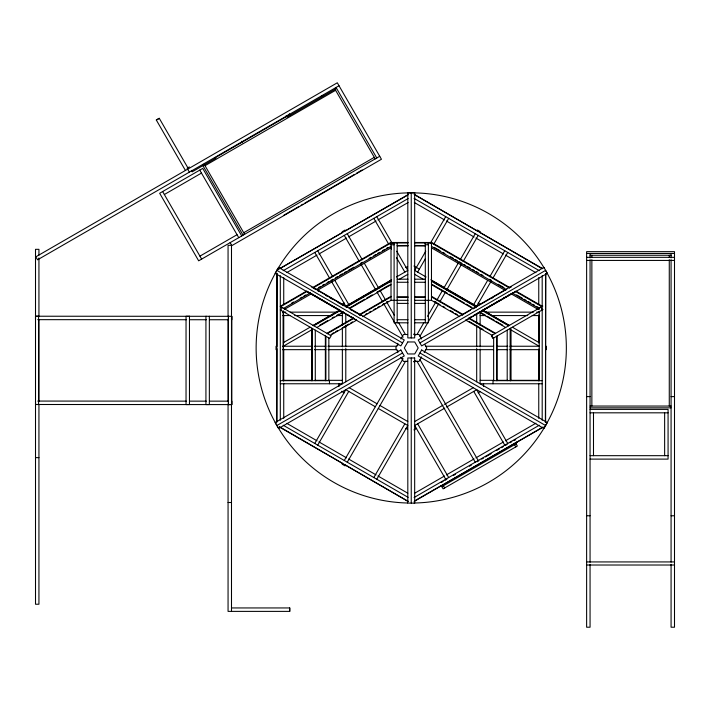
<?xml version="1.0" encoding="UTF-8"?>
<svg xmlns="http://www.w3.org/2000/svg" width="710" height="710" viewBox="0 0 710 710"><rect width="100%" height="100%" fill="white"/><g stroke="black" fill="none" stroke-linecap="round" stroke-linejoin="round"><path stroke-width="1.06" d="M231.815 401.159L231.815 404.593L35.509 404.496L35.509 401.07M35.5 319.66L35.5 316.225L38.597 316.198L38.597 404.496L35.509 404.496M231.806 319.748L231.806 316.323L228.38 316.296L228.38 404.593L231.815 404.593L231.815 316.296M408.002 242.953L391.015 242.953L391.015 244.755L394.103 244.755L394.103 242.971M425.308 242.971L425.308 244.755L428.387 244.755L428.387 242.971M276.731 421.829L276.918 348.708M276.927 346.498L277.113 273.377M545.378 422.53L545.564 349.409M545.573 347.199L545.759 274.078M280.716 310.208L282.26 307.536M314.761 443.448L345.788 389.701L375.315 406.75M425.76 251.198L414.675 270.395L426.106 276.998M430.189 243.521L445.702 216.648M317.734 445.161L348.761 391.414M417.64 272.108L425.405 258.671M433.712 244.275L448.676 218.36M397.777 344.368L395.71 347.962L397.777 351.548M400.893 338.989L403.475 334.499L407.62 334.499M344.288 460.497L403.085 358.656M416.992 334.57L423.666 323.006M427.553 316.287L435.869 301.883M436.934 300.037L442.516 290.355M444.132 287.568L458.527 262.62M460.195 259.745L475.23 233.696M347.261 462.21L405.499 361.337M419.956 336.283L438.283 304.555M439.898 301.75L445.489 292.067M446.599 290.15L461.571 264.218M463.16 261.457L478.203 235.409M421.607 356.935L419.015 361.417L413.841 361.417L417.977 361.408M424.198 352.444L426.79 347.962L424.713 344.368M373.815 477.546L404.851 423.799M473.73 304.492L487.584 280.494M489.802 276.651L504.757 250.745M492.367 334.863L492.11 335.324L465.902 320.192L466.159 319.731M376.788 479.259L407.815 425.512L378.288 408.463M491.107 281.249L476.694 306.205L446.634 288.846M492.767 278.373L507.73 252.458M505.662 327.496L479.445 312.364L479.711 311.903M479.445 312.364L482.667 310.208L509.141 325.491M510.898 287.159L511.165 286.698L509.274 287.79M538.837 308.344L512.62 293.203L512.886 292.742M441.229 482.534L443.12 481.442M445.001 480.351L446.883 479.259M453.468 475.452L455.35 474.36M469.47 466.195L471.351 465.103M476.996 461.837L478.877 460.746M481.699 459.113L483.581 458.03M485.462 456.938L491.107 453.672M496.76 450.406L499.583 448.773M501.464 447.682L503.346 446.59M505.227 445.507L507.109 444.416M509.931 442.783L511.812 441.691M513.694 440.599L515.708 439.738M439.827 486.607L516.995 441.966M185.434 170.471L156.289 119.981L159.253 118.268L187.857 167.809M156.333 120.07L159.306 118.357M189.33 166.93L187.103 168.217L189.375 172.148M339.016 85.75L37.559 259.807L35.837 256.834L337.303 82.786L381.447 159.253L231.859 245.616L230.146 242.651M214.677 158.037L287.656 115.907M321.257 96.498L323.183 95.388M215.929 158.108L192.161 171.829L191.301 170.347M336.505 88.493L287.053 117.043L286.192 115.561M205.012 165.696L335.599 90.303M164.347 194.522L201.462 173.089M199.918 256.141L237.042 234.708M243.716 232.729L374.303 157.336M379.735 156.28L198.667 260.818L159.661 193.262L202.723 168.403L241.728 235.96M283.938 215.157L299.194 206.344M301.102 205.243L303.01 204.143M304.918 203.042L354.503 174.411M356.411 173.311L362.135 170.01M342.158 231.717L345.131 230.005M279.749 268.708L408.365 194.451M283.166 270.696L408.143 198.543M286.831 272.542L317.006 255.121M318.914 254.02L346.533 238.072M348.601 236.874L376.06 221.023M377.968 219.922L408.143 202.501M280.725 306.649L306.915 291.508L309.871 293.203L283.654 308.344M391.015 242.971L313.012 287.985L312.746 287.523L391.015 242.341L391.015 300.321L362.695 316.669M291.632 303.117L293.523 302.025M300.144 298.209L302.034 297.117M303.924 296.017L305.824 294.925M318.559 287.577L320.467 286.476M322.375 285.376L324.275 284.275M327.141 282.624L329.049 281.515M330.949 280.414L332.857 279.314M335.723 277.663L337.623 276.563M339.531 275.462L342.389 273.811M344.297 272.711L346.205 271.611M348.113 270.51L353.837 267.208M360.502 263.357L362.411 262.256M369.085 258.404L370.993 257.304M373.851 255.653L375.759 254.553M377.667 253.443L379.575 252.343M382.433 250.692L384.341 249.592M386.249 248.491L388.157 247.391M315.968 289.689L391.015 246.352M284.32 309.436L311.335 293.833M317.512 290.266L391.015 247.834M341.634 304.643L344.341 303.081M405.836 267.581L407.638 266.534M375.315 289.156L345.788 306.205L331.384 281.249M378.288 287.443L391.627 279.74M396.384 276.998L407.815 270.395L396.73 251.198M283.388 342.628L310.075 327.221M312.933 325.57L339.62 310.163M345.788 306.596L391.015 280.494M313.35 325.491L339.824 310.208M391.015 280.654L345.93 306.676L346.196 307.137L391.015 281.267M313.882 325.792L340.09 310.661L343.045 312.364L316.829 327.496M283.388 346.196L312.089 329.617M319.74 325.207L327.647 320.636M332.182 318.018L334.099 316.917M336.966 315.258L338.998 314.086M340.791 313.048L342.708 311.947L344.252 312.835M349.222 308.184L352.435 306.329M353.056 305.966L356.225 304.137M356.535 303.96L364.762 299.212M366.484 298.218L372.235 294.898M377.605 291.792L379.522 290.692M380.001 290.408L385.761 287.089M386.125 286.875L389.426 284.967M399.189 279.341L407.815 274.353M350.101 308.291L391.015 284.666M391.015 296.301L359.482 314.503L359.748 314.965L391.015 296.913M331.987 333.78L333.86 332.697M335.732 331.623L337.605 330.541M343.223 327.292L348.841 324.053M350.713 322.97L352.586 321.896M365.286 314.557L367.194 313.456M369.102 312.356L371.002 311.255M373.868 309.604L375.767 308.504M377.676 307.403L379.584 306.303M382.442 304.652L384.341 303.552M386.249 302.451L388.157 301.351M330.381 335.324L356.589 320.192L356.322 319.731M461.953 315.116L470.473 310.199M475.505 307.288L506.771 289.236M474.085 308.415L475.558 307.563M491.027 298.635L492.917 297.543M276.873 425.53L402.561 352.968M419.93 342.939L545.617 270.368M469.026 318.08L471.893 316.42M473.81 315.32L479.543 312.01M482.409 310.35L492.917 304.288M494.826 303.179L501.517 299.318M503.425 298.218L505.334 297.117M507.242 296.008L510.108 294.357M483.927 309.551L512.7 292.946M465.902 320.192L515.575 291.508L541.783 306.64M413.948 361.94L415.74 360.911M542.786 306.063L491.338 335.768L492.873 338.439L542.981 309.516M414.675 421.554L443.022 405.188M444.442 404.363L473.268 387.722M444.735 408.152L414.675 425.512L445.702 479.259M446.634 407.061L476.694 389.701L507.73 443.448M413.948 429.887L416.655 428.325M478.149 392.825L479.951 391.787M414.675 493.219L444.522 475.984M446.43 474.884L474.049 458.935M475.957 457.835L503.417 441.984M505.484 440.786L535.943 423.195M414.116 497.497L539.325 425.21M414.125 501.455L543.159 426.95M441.824 486.643L516.063 443.786M512.62 293.203L515.575 291.508M407.575 503.008A155.099 155.099 0 0 1 277.122 270.048L342.469 232.552M345.353 230.901L407.806 195.055M414.684 500.852L441.584 485.409M515.575 442.951L542.484 427.509M542.369 306.303L515.842 291.047M391.015 242.483L408.002 242.483M414.489 242.483L431.476 242.483M414.489 242.953L431.476 242.953L509.469 287.985L509.736 287.523L431.476 242.341L431.476 300.321L459.796 316.669M397.183 245.571L408.002 245.465M414.489 245.465L425.308 245.571M397.183 245.935L408.002 245.935M414.489 245.935L425.308 245.935M586.629 253.461L674.5 253.461M590.063 255.254L671.074 255.254M586.629 257.339L674.5 257.339M586.629 260.428L674.5 260.428M397.183 279.19L408.002 279.19M414.489 279.19L425.308 279.19M397.183 282.269L408.002 282.269M414.489 282.269L425.308 282.269M397.183 296.869L408.002 296.869M414.489 296.869L425.308 296.869M397.183 297.339L408.002 297.339M414.489 297.339L425.308 297.339M391.015 300.321L408.002 300.321M414.489 300.321L431.476 300.321M397.183 303.401L408.002 303.401M414.489 303.401L425.308 303.401M282.518 312.143L285.846 312.143M290.275 312.143L336.824 312.143M485.667 312.143L533.325 312.143M536.645 312.143L538.863 312.143M282.518 315.568L290.275 315.568M294.712 315.568L332.386 315.568M336.824 315.568L342.362 315.568M480.129 315.568L485.667 315.568M491.214 315.568L527.778 315.568M532.216 315.568L538.863 315.568M35.5 316.225L206.299 316.305M209.619 316.314L228.478 316.323M37.719 319.66L186.331 319.731M189.659 319.731L206.299 319.74M209.619 319.74L228.478 319.748M397.183 319.722L408.002 319.722M414.489 319.722L425.308 319.722M408.002 322.81L394.103 322.81L394.103 242.483M414.489 322.81L428.387 322.81L428.387 242.483M413.832 334.49L419.015 334.499L421.607 338.989M282.518 346.24L312.595 346.24M314.512 346.24L325.89 346.24M327.984 346.24L396.783 346.24M425.707 346.24L493.397 346.24M496.601 346.24L507.81 346.24M509.895 346.24L538.863 346.24M282.518 349.666L312.595 349.666M314.512 349.666L325.89 349.666M327.984 349.666L396.783 349.666M425.707 349.666L493.397 349.666M496.601 349.666L507.81 349.666M509.895 349.666L538.863 349.666M405.543 361.408L407.62 361.408L403.475 361.417L401.398 357.822M282.518 380.329L312.444 380.329M314.654 380.329L325.739 380.329M327.958 380.329L342.362 380.329M480.129 380.329L493.423 380.329M496.752 380.329L507.836 380.329M510.046 380.329L538.863 380.329M280.299 380.675L329.484 380.675L329.484 383.764M542.191 380.675L492.997 380.675L492.997 383.764M280.299 383.764L342.362 383.764L342.362 349.054M542.191 383.764L480.129 383.764L480.129 349.054M586.629 396.615L590.063 396.615M671.074 396.615L674.5 396.615M37.728 401.07L186.339 401.141M189.668 401.141L206.308 401.15M209.636 401.15L228.487 401.159M590.063 406.049L671.074 406.049M590.063 407.851L671.074 407.851M590.063 409.386L668.074 409.386L668.074 459.113L590.063 459.113M590.063 412.821L668.074 412.821M590.063 455.678L668.074 455.678M35.509 457.639L38.935 457.639M228.061 502.502L231.495 502.502M586.629 515.771L590.063 515.771M671.074 515.771L674.5 515.771M586.629 561.929L674.5 561.929M586.629 565.018L674.5 565.018M231.495 607.946L289.786 607.946L289.786 611.381L228.061 611.381L228.061 403.99M288.251 114.763L290.204 115.224L289.343 113.742M477.36 230.005L480.333 231.717M414.125 194.451L542.742 268.708M414.116 198.409L539.325 270.696M414.347 202.501L444.522 219.922M446.43 221.023L474.049 236.971M475.957 238.072L503.417 253.923M505.484 255.121L535.943 272.711M434.334 247.391L440.058 250.692M442.916 252.343L444.824 253.443M450.539 256.754L453.406 258.404M455.314 259.505L457.213 260.605M459.122 261.706L461.979 263.357M463.887 264.457L465.796 265.558M467.704 266.658L470.561 268.309M472.469 269.409L474.378 270.51M476.286 271.611L478.194 272.711M481.052 274.362L482.96 275.462M489.634 279.314L491.542 280.414M498.207 284.275L503.931 287.577M516.667 294.925L522.347 298.209M524.237 299.3L526.128 300.392M528.018 301.484L530.858 303.117M532.748 304.208L534.639 305.3M536.529 306.4L538.42 307.492M431.476 246.352L506.523 289.689M431.476 247.834L504.979 290.266M511.156 293.833L538.171 309.436M413.948 266.019L419.361 269.143M478.149 303.081L479.951 304.12M430.863 279.74L444.735 287.754M431.476 280.494L476.694 306.596M482.871 310.163L509.558 325.57M512.416 327.221L539.103 342.628M431.476 280.654L476.561 306.676L476.295 307.137L431.476 281.267M482.401 310.661L508.608 325.792M414.675 274.353L423.302 279.341M431.937 284.32L444.886 291.792M445.392 292.094L447.371 293.23M449.19 294.277L453.504 296.771M454.089 297.108L457.329 298.981M457.728 299.212L464.642 303.197M466.266 304.137L471.955 307.421M479.782 311.947L485.525 315.258M487.273 316.269L490.308 318.018M491.054 318.453L494.133 320.228M495.784 321.186L498.917 322.997M499.574 323.37L502.742 325.207M510.401 329.617L539.103 346.196M431.476 284.666L473.348 308.841M431.476 296.301L463.009 314.503L462.742 314.965L431.476 296.913M434.334 301.351L440.049 304.652M442.907 306.303L444.815 307.403M450.53 310.705L453.388 312.356M455.296 313.456L457.204 314.557M468.973 321.355L475.522 325.136M477.395 326.218L479.268 327.292M481.14 328.375L483.013 329.458M413.948 333.966L415.74 335.005M317.618 290.328L346.986 307.288M350.128 309.107L353.917 311.291M355.808 312.382L360.538 315.116M313.483 288.251L315.382 289.352M317.272 290.443L319.163 291.535M325.792 295.36L327.683 296.452M329.573 297.543L332.413 299.185M338.093 302.46L343.773 305.735M350.394 309.56L352.284 310.661M354.183 311.752L356.074 312.844M358.914 314.486L360.804 315.577M276.873 270.368L402.561 342.939M419.93 352.968L545.617 425.53M309.516 292.706L327.665 303.179M329.573 304.288L336.265 308.149M338.173 309.249L340.081 310.35M342.948 312.01L344.865 313.11M346.773 314.211L348.681 315.32M350.598 316.42L353.456 318.08M309.791 292.946L326.245 302.442M328.144 303.534L330.035 304.634M331.934 305.726L338.563 309.551M356.589 320.192L306.649 291.047L280.175 306.329L331.153 335.768L329.609 338.439L280.299 309.968M400.484 357.281L402.277 358.319M349.222 387.722L377.099 403.812M379.939 405.454L407.815 421.554M341.634 391.263L344.341 392.825M405.836 428.325L407.638 429.373M286.831 423.364L317.006 440.786M318.914 441.886L346.533 457.835M348.601 459.024L376.06 474.884M377.968 475.984L407.815 493.219M283.166 425.21L408.143 497.364M279.332 426.95L408.365 501.455M342.158 464.189L345.131 465.902M414.525 194.522L477.75 231.247M479.667 232.356L541.934 268.531M279.598 426.825L342.823 463.55M344.74 464.659L407.966 501.384M540.825 307.19L542.369 309.871M491.737 335.537L493.281 338.208M336.052 87.472L376.77 157.993M334.703 88.741L375.208 158.898M515.549 442.889L517.35 446.013L443.111 488.87L441.309 485.755M514.51 444.682L515.788 446.909M376.788 216.648L392.302 243.521M373.815 218.36L388.778 244.275M390.438 247.151L391.547 249.077M396.535 257.712L404.851 272.108M473.73 391.414L504.757 445.161M347.261 233.696L362.295 259.745M364.443 263.463L378.865 288.438M379.974 290.355L385.557 300.037M386.622 301.883L394.387 315.32M398.825 323.006L405.499 334.57M419.956 359.615L478.203 460.497M344.288 235.409L359.26 261.342M360.92 264.218L375.892 290.15M377.001 292.067L382.592 301.75M383.657 303.596L403.085 337.25M416.992 361.337L475.23 462.21M317.734 250.745L332.688 276.651M334.907 280.494L348.761 304.492M417.64 423.799L448.676 477.546M314.761 252.458L329.724 278.373M443.386 485.747L444.673 487.974M342.779 311.903L343.045 312.364M241.693 141.246L242.554 142.737M311.326 286.698L311.592 287.159M309.604 292.742L309.871 293.203M204.116 164.134L244.622 234.291M202.554 165.031L243.06 235.188M199.75 170.116L238.755 237.672M162.634 191.549L201.64 259.106M671.074 253.461L671.074 257.863M671.074 259.691L671.074 562.116M671.074 564.326L671.074 627.214L674.5 627.214L674.5 251.659L586.629 251.659L586.629 627.214L590.063 627.214L590.063 564.326M669.273 255.254L669.273 257.473M669.273 259.691L669.273 406.049M664.64 412.821L664.64 455.678M593.489 412.821L593.489 455.678M591.865 255.254L591.865 257.473M591.865 259.691L591.865 406.049M590.063 253.461L590.063 257.863M590.063 259.691L590.063 562.267M546.452 346.24L546.452 349.666M545.617 273.696L545.617 422.21M542.191 275.666L542.191 420.24M539.103 307.519L539.103 309.729M539.245 311.672L539.245 380.675M538.757 277.583L538.757 304.501M538.757 314.956L538.757 342.957M538.757 349.054L538.757 380.95M538.757 383.338L538.757 418.323M510.818 329.866L510.818 380.675M510.685 328.162L510.685 380.675M510.153 328.473L510.153 380.675M507.197 330.168L507.197 380.675M497.133 335.99L497.133 380.675M496.601 336.291L496.601 380.675M493.645 337.995L493.645 380.675M483.554 383.453L483.554 386.577M480.129 312.143L480.129 325.34M480.129 327.541L480.129 346.853M476.694 314.122L476.694 322.979M476.694 325.198L476.694 346.853M476.694 348.503L476.694 381.785M425.308 242.483L425.308 322.81M411.241 192.792L411.241 337.924M411.241 357.982L411.241 503.115M397.795 343.294L397.795 345.371M397.795 350.545L397.795 352.621M397.183 242.483L397.183 322.81M345.788 314.122L345.788 322.979M345.788 325.198L345.788 346.853M345.788 348.503L345.788 381.785M342.362 312.143L342.362 325.34M342.362 327.541L342.362 346.853M338.936 309.329L338.936 311.406M338.936 383.453L338.936 386.577M328.845 337.995L328.845 380.675M325.89 336.291L325.89 380.675M325.358 335.99L325.358 380.675M315.284 330.168L315.284 380.675M312.338 328.473L312.338 380.675M311.805 328.162L311.805 380.675M311.672 329.866L311.672 380.675M289.689 607.946L289.689 611.381M283.734 277.583L283.734 304.501M283.734 314.956L283.734 342.957M283.734 349.054L283.734 380.95M283.734 383.338L283.734 418.323M283.388 310.838L283.388 380.675M283.246 311.672L283.246 380.675M280.299 275.666L280.299 420.24M276.873 273.696L276.873 422.21M276.039 346.24L276.039 349.666M231.495 611.381L231.495 245.332L228.061 245.332L228.061 316.811M228.061 319.012L228.061 401.798M38.935 255.13L38.935 249.325L35.509 249.325L35.509 604.228L38.935 604.228L38.935 404.629M38.935 257.961L38.935 316.367M38.935 319.66L38.935 401.31M545.768 270.75A155.099 155.099 0 0 1 414.099 503.026M277.122 270.048A155.099 155.099 0 0 1 544.117 267.936M278.586 267.404L275.161 273.341L400.848 345.903L404.274 339.966L278.586 267.404M407.788 341.963L404.318 347.962L407.788 353.962L414.711 353.962L418.181 347.962L414.711 341.963L407.788 341.963M421.642 349.995L418.217 355.941L543.904 428.503L547.33 422.565L421.642 349.995M469.115 318.027L468.848 318.488L495.056 333.62L495.323 333.159L469.115 318.027M353.376 318.027L327.168 333.159L327.434 333.62L353.642 318.488L353.376 318.027M400.848 349.995L275.161 422.565L278.586 428.503L404.274 355.941L400.848 349.995M543.904 267.404L418.217 339.966L421.642 345.903L547.33 273.341L543.904 267.404M414.675 192.792L407.815 192.792L407.815 337.924L414.675 337.924L414.675 192.792M189.463 316.269L186.038 316.269L186.038 404.567L189.463 404.567L189.463 316.269M209.352 316.278L205.927 316.278L205.927 404.576L209.352 404.576L209.352 316.278M414.675 357.982L407.815 357.982L407.815 503.115L414.675 503.115L414.675 357.982"/></g></svg>
